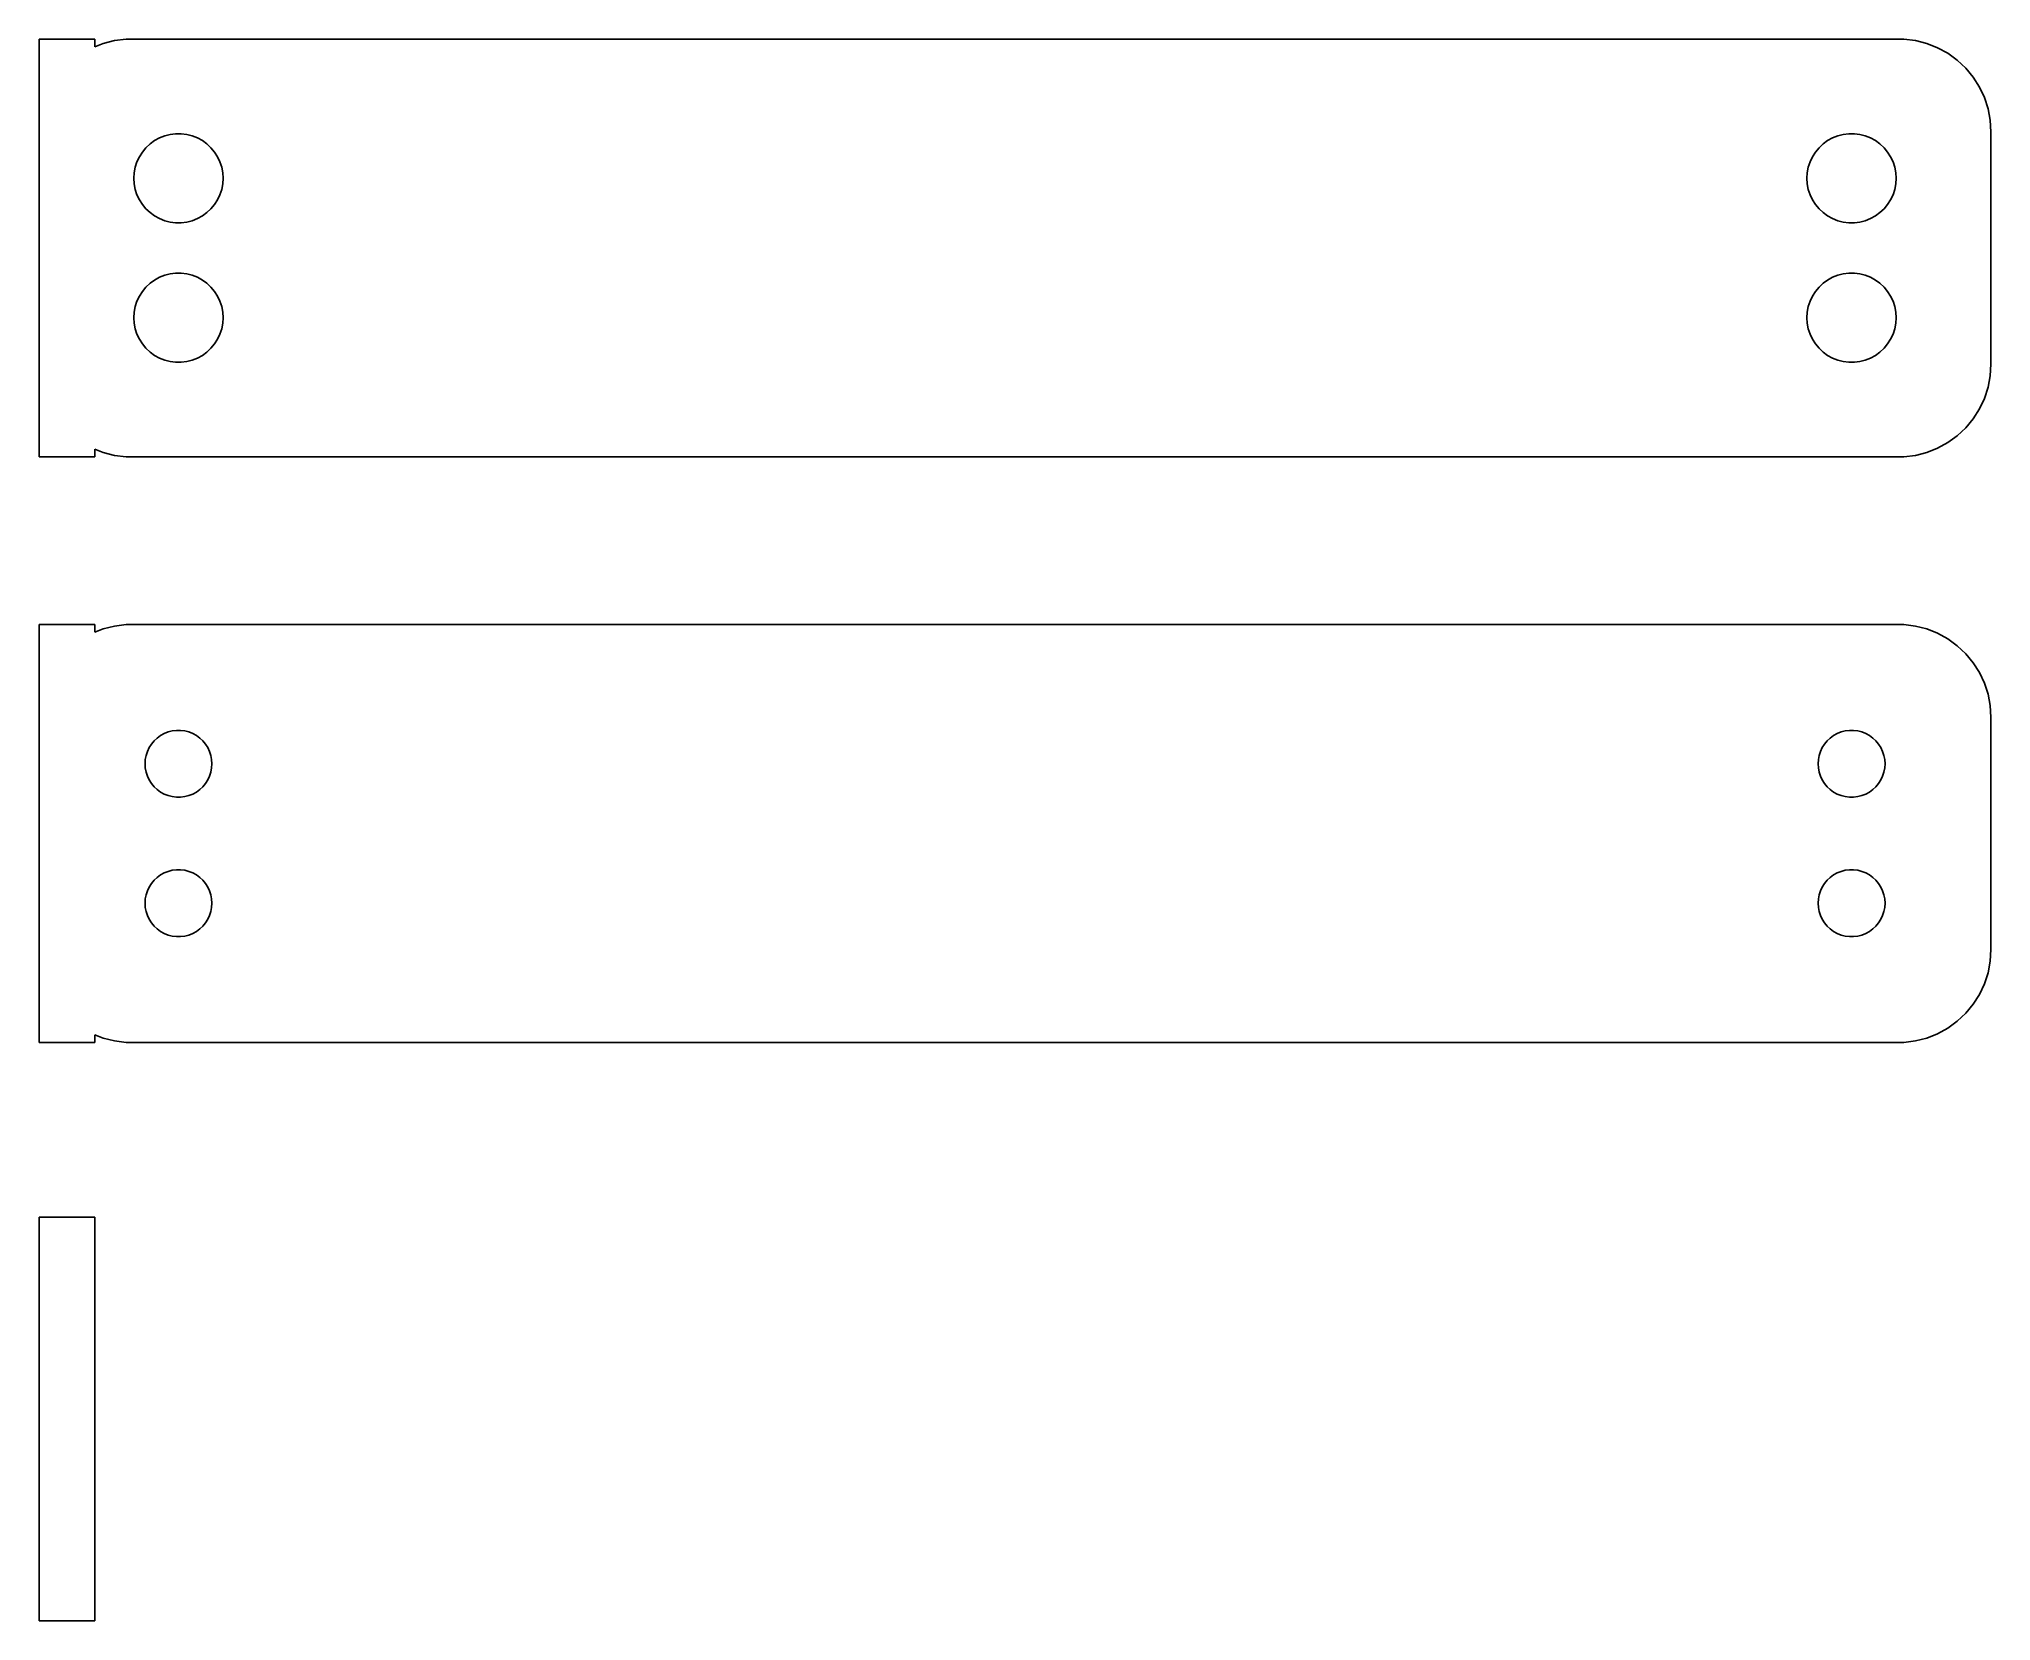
# Model space of a CAD drawing. Header units: metres. Extents: x -52 to 52, y -11 to 74.
import ezdxf

# ---------------------------------------------------------------- set-up
doc = ezdxf.new("R2010")
doc.units = ezdxf.units.M

msp = doc.modelspace()

# ---------------------------------------------------------------- linework, layer by layer
for p, q in [((-49.5, 74.2401), (-52.5, 74.2401)), ((-52.5, 74.2401), (-52.5, 51.7599)), ((-49.5, 73.8252), (-49.5, 74.2401)), ((-49.0451, 74.0053), (-49.5, 73.8252)), ((-48.4369, 74.1614), (-49.0451, 74.0053)), ((-47.8139, 74.2401), (-48.4369, 74.1614)), ((47.8139, 74.2401), (-47.8139, 74.2401)), ((48.4369, 74.1614), (47.8139, 74.2401)), ((49.0451, 74.0053), (48.4369, 74.1614)), ((49.6289, 73.7741), (49.0451, 74.0053)), ((50.1791, 73.4716), (49.6289, 73.7741)), ((50.6871, 73.1026), (50.1791, 73.4716)), ((51.1448, 72.6727), (50.6871, 73.1026)), ((51.5451, 72.1889), (51.1448, 72.6727)), ((51.8815, 71.6588), (51.5451, 72.1889)), ((52.1489, 71.0906), (51.8815, 71.6588)), ((52.3429, 70.4934), (52.1489, 71.0906)), ((52.4606, 69.8767), (52.3429, 70.4934)), ((52.5, 69.25), (52.4606, 69.8767)), ((-46.9416, 68.1607), (-46.7495, 68.3929)), ((-46.7495, 68.3929), (-46.5298, 68.5992)), ((-46.5298, 68.5992), (-46.286, 68.7764)), ((-46.286, 68.7764), (-46.0219, 68.9216)), ((-46.0219, 68.9216), (-45.7416, 69.0325)), ((-45.7416, 69.0325), (-45.4497, 69.1075)), ((-45.4497, 69.1075), (-45.1507, 69.1453)), ((-45.1507, 69.1453), (-44.8493, 69.1453)), ((-44.8493, 69.1453), (-44.5503, 69.1075)), ((-44.5503, 69.1075), (-44.2584, 69.0325)), ((-44.2584, 69.0325), (-43.9781, 68.9216)), ((-43.9781, 68.9216), (-43.714, 68.7764)), ((-43.714, 68.7764), (-43.4702, 68.5992)), ((-43.4702, 68.5992), (-43.2505, 68.3929)), ((-43.2505, 68.3929), (-43.0583, 68.1607)), ((43.0583, 68.1607), (43.2505, 68.3929)), ((43.2505, 68.3929), (43.4702, 68.5992)), ((43.4702, 68.5992), (43.714, 68.7764)), ((43.714, 68.7764), (43.9781, 68.9216)), ((43.9781, 68.9216), (44.2584, 69.0325)), ((44.2584, 69.0325), (44.5503, 69.1075)), ((44.5503, 69.1075), (44.8493, 69.1453)), ((44.8493, 69.1453), (45.1507, 69.1453)), ((45.1507, 69.1453), (45.4497, 69.1075)), ((45.4497, 69.1075), (45.7416, 69.0325)), ((45.7416, 69.0325), (46.0219, 68.9216)), ((46.0219, 68.9216), (46.286, 68.7764)), ((46.286, 68.7764), (46.5298, 68.5992)), ((46.5298, 68.5992), (46.7495, 68.3929)), ((46.7495, 68.3929), (46.9416, 68.1607)), ((52.5, 56.75), (52.5, 69.25)), ((-47.3811, 67.0508), (-47.3246, 67.3468)), ((-47.3246, 67.3468), (-47.2315, 67.6335)), ((-47.2315, 67.6335), (-47.1031, 67.9062)), ((-47.1031, 67.9062), (-46.9416, 68.1607)), ((-43.0583, 68.1607), (-42.8969, 67.9062)), ((-42.8969, 67.9062), (-42.7685, 67.6335)), ((-42.7685, 67.6335), (-42.6754, 67.3468)), ((-42.6754, 67.3468), (-42.6189, 67.0508)), ((42.6189, 67.0508), (42.6754, 67.3468)), ((42.6754, 67.3468), (42.7685, 67.6335)), ((42.7685, 67.6335), (42.8969, 67.9062)), ((42.8969, 67.9062), (43.0583, 68.1607)), ((46.9416, 68.1607), (47.1031, 67.9062)), ((47.1031, 67.9062), (47.2315, 67.6335)), ((47.2315, 67.6335), (47.3246, 67.3468)), ((47.3246, 67.3468), (47.3811, 67.0508)), ((-47.4, 66.75), (-47.3811, 67.0508)), ((-47.3811, 66.4492), (-47.4, 66.75)), ((-47.3246, 66.1531), (-47.3811, 66.4492)), ((-47.2315, 65.8665), (-47.3246, 66.1531)), ((-42.6754, 66.1531), (-42.7685, 65.8665)), ((-42.6189, 66.4492), (-42.6754, 66.1531)), ((-42.6189, 67.0508), (-42.6, 66.75)), ((-42.6, 66.75), (-42.6189, 66.4492)), ((42.6, 66.75), (42.6189, 67.0508)), ((42.6189, 66.4492), (42.6, 66.75)), ((42.6754, 66.1531), (42.6189, 66.4492)), ((42.7685, 65.8665), (42.6754, 66.1531)), ((47.3246, 66.1531), (47.2315, 65.8665)), ((47.3811, 66.4492), (47.3246, 66.1531)), ((47.3811, 67.0508), (47.4, 66.75)), ((47.4, 66.75), (47.3811, 66.4492)), ((-47.1031, 65.5938), (-47.2315, 65.8665)), ((-46.9416, 65.3393), (-47.1031, 65.5938)), ((-46.7495, 65.1071), (-46.9416, 65.3393)), ((-46.5298, 64.9008), (-46.7495, 65.1071)), ((-43.2505, 65.1071), (-43.4702, 64.9008)), ((-43.0583, 65.3393), (-43.2505, 65.1071)), ((-42.8969, 65.5938), (-43.0583, 65.3393)), ((-42.7685, 65.8665), (-42.8969, 65.5938)), ((42.8969, 65.5938), (42.7685, 65.8665)), ((43.0583, 65.3393), (42.8969, 65.5938)), ((43.2505, 65.1071), (43.0583, 65.3393)), ((43.4702, 64.9008), (43.2505, 65.1071)), ((46.7495, 65.1071), (46.5298, 64.9008)), ((46.9416, 65.3393), (46.7495, 65.1071)), ((47.1031, 65.5938), (46.9416, 65.3393)), ((47.2315, 65.8665), (47.1031, 65.5938)), ((-46.286, 64.7236), (-46.5298, 64.9008)), ((-46.0219, 64.5784), (-46.286, 64.7236)), ((-45.7416, 64.4675), (-46.0219, 64.5784)), ((-45.4497, 64.3925), (-45.7416, 64.4675)), ((-45.1507, 64.3547), (-45.4497, 64.3925)), ((-44.8493, 64.3547), (-45.1507, 64.3547)), ((-44.5503, 64.3925), (-44.8493, 64.3547)), ((-44.2584, 64.4675), (-44.5503, 64.3925)), ((-43.9781, 64.5784), (-44.2584, 64.4675)), ((-43.714, 64.7236), (-43.9781, 64.5784)), ((-43.4702, 64.9008), (-43.714, 64.7236)), ((43.714, 64.7236), (43.4702, 64.9008)), ((43.9781, 64.5784), (43.714, 64.7236)), ((44.2584, 64.4675), (43.9781, 64.5784)), ((44.5503, 64.3925), (44.2584, 64.4675)), ((44.8493, 64.3547), (44.5503, 64.3925)), ((45.1507, 64.3547), (44.8493, 64.3547)), ((45.4497, 64.3925), (45.1507, 64.3547)), ((45.7416, 64.4675), (45.4497, 64.3925)), ((46.0219, 64.5784), (45.7416, 64.4675)), ((46.286, 64.7236), (46.0219, 64.5784)), ((46.5298, 64.9008), (46.286, 64.7236)), ((-46.7495, 60.8929), (-46.5298, 61.0992)), ((-46.5298, 61.0992), (-46.286, 61.2764)), ((-46.286, 61.2764), (-46.0219, 61.4216)), ((-46.0219, 61.4216), (-45.7416, 61.5325)), ((-45.7416, 61.5325), (-45.4497, 61.6075)), ((-45.4497, 61.6075), (-45.1507, 61.6453)), ((-45.1507, 61.6453), (-44.8493, 61.6453)), ((-44.8493, 61.6453), (-44.5503, 61.6075)), ((-44.5503, 61.6075), (-44.2584, 61.5325)), ((-44.2584, 61.5325), (-43.9781, 61.4216)), ((-43.9781, 61.4216), (-43.714, 61.2764)), ((-43.714, 61.2764), (-43.4702, 61.0992)), ((-43.4702, 61.0992), (-43.2505, 60.8929)), ((43.2505, 60.8929), (43.4702, 61.0992)), ((43.4702, 61.0992), (43.714, 61.2764)), ((43.714, 61.2764), (43.9781, 61.4216)), ((43.9781, 61.4216), (44.2584, 61.5325)), ((44.2584, 61.5325), (44.5503, 61.6075)), ((44.5503, 61.6075), (44.8493, 61.6453)), ((44.8493, 61.6453), (45.1507, 61.6453)), ((45.1507, 61.6453), (45.4497, 61.6075)), ((45.4497, 61.6075), (45.7416, 61.5325)), ((45.7416, 61.5325), (46.0219, 61.4216)), ((46.0219, 61.4216), (46.286, 61.2764)), ((46.286, 61.2764), (46.5298, 61.0992)), ((46.5298, 61.0992), (46.7495, 60.8929)), ((-47.3246, 59.8469), (-47.2315, 60.1335)), ((-47.2315, 60.1335), (-47.1031, 60.4062)), ((-47.1031, 60.4062), (-46.9416, 60.6607)), ((-46.9416, 60.6607), (-46.7495, 60.8929)), ((-43.2505, 60.8929), (-43.0583, 60.6607)), ((-43.0583, 60.6607), (-42.8969, 60.4062)), ((-42.8969, 60.4062), (-42.7685, 60.1335)), ((-42.7685, 60.1335), (-42.6754, 59.8469)), ((42.6754, 59.8469), (42.7685, 60.1335)), ((42.7685, 60.1335), (42.8969, 60.4062)), ((42.8969, 60.4062), (43.0583, 60.6607)), ((43.0583, 60.6607), (43.2505, 60.8929)), ((46.7495, 60.8929), (46.9416, 60.6607)), ((46.9416, 60.6607), (47.1031, 60.4062)), ((47.1031, 60.4062), (47.2315, 60.1335)), ((47.2315, 60.1335), (47.3246, 59.8469)), ((-47.4, 59.25), (-47.3811, 59.5508)), ((-47.3811, 58.9492), (-47.4, 59.25)), ((-47.3811, 59.5508), (-47.3246, 59.8469)), ((-47.3246, 58.6532), (-47.3811, 58.9492)), ((-42.6754, 59.8469), (-42.6189, 59.5508)), ((-42.6189, 58.9492), (-42.6754, 58.6532)), ((-42.6189, 59.5508), (-42.6, 59.25)), ((-42.6, 59.25), (-42.6189, 58.9492)), ((42.6, 59.25), (42.6189, 59.5508)), ((42.6189, 58.9492), (42.6, 59.25)), ((42.6189, 59.5508), (42.6754, 59.8469)), ((42.6754, 58.6532), (42.6189, 58.9492)), ((47.3246, 59.8469), (47.3811, 59.5508)), ((47.3811, 58.9492), (47.3246, 58.6532)), ((47.3811, 59.5508), (47.4, 59.25)), ((47.4, 59.25), (47.3811, 58.9492)), ((-47.2315, 58.3665), (-47.3246, 58.6532)), ((-47.1031, 58.0938), (-47.2315, 58.3665)), ((-46.9416, 57.8393), (-47.1031, 58.0938)), ((-46.7495, 57.6071), (-46.9416, 57.8393)), ((-43.0583, 57.8393), (-43.2505, 57.6071)), ((-42.8969, 58.0938), (-43.0583, 57.8393)), ((-42.7685, 58.3665), (-42.8969, 58.0938)), ((-42.6754, 58.6532), (-42.7685, 58.3665)), ((42.7685, 58.3665), (42.6754, 58.6532)), ((42.8969, 58.0938), (42.7685, 58.3665)), ((43.0583, 57.8393), (42.8969, 58.0938)), ((43.2505, 57.6071), (43.0583, 57.8393)), ((46.9416, 57.8393), (46.7495, 57.6071)), ((47.1031, 58.0938), (46.9416, 57.8393)), ((47.2315, 58.3665), (47.1031, 58.0938)), ((47.3246, 58.6532), (47.2315, 58.3665)), ((-46.5298, 57.4008), (-46.7495, 57.6071)), ((-46.286, 57.2236), (-46.5298, 57.4008)), ((-46.0219, 57.0784), (-46.286, 57.2236)), ((-45.7416, 56.9675), (-46.0219, 57.0784)), ((-45.4497, 56.8925), (-45.7416, 56.9675)), ((-45.1507, 56.8547), (-45.4497, 56.8925)), ((-44.8493, 56.8547), (-45.1507, 56.8547)), ((-44.5503, 56.8925), (-44.8493, 56.8547)), ((-44.2584, 56.9675), (-44.5503, 56.8925)), ((-43.9781, 57.0784), (-44.2584, 56.9675)), ((-43.714, 57.2236), (-43.9781, 57.0784)), ((-43.4702, 57.4008), (-43.714, 57.2236)), ((-43.2505, 57.6071), (-43.4702, 57.4008)), ((43.4702, 57.4008), (43.2505, 57.6071)), ((43.714, 57.2236), (43.4702, 57.4008)), ((43.9781, 57.0784), (43.714, 57.2236)), ((44.2584, 56.9675), (43.9781, 57.0784)), ((44.5503, 56.8925), (44.2584, 56.9675)), ((44.8493, 56.8547), (44.5503, 56.8925)), ((45.1507, 56.8547), (44.8493, 56.8547)), ((45.4497, 56.8925), (45.1507, 56.8547)), ((45.7416, 56.9675), (45.4497, 56.8925)), ((46.0219, 57.0784), (45.7416, 56.9675)), ((46.286, 57.2236), (46.0219, 57.0784)), ((46.5298, 57.4008), (46.286, 57.2236)), ((46.7495, 57.6071), (46.5298, 57.4008)), ((52.4606, 56.1233), (52.5, 56.75)), ((52.3429, 55.5066), (52.4606, 56.1233)), ((51.8815, 54.3412), (52.1489, 54.9094)), ((52.1489, 54.9094), (52.3429, 55.5066)), ((51.1448, 53.3273), (51.5451, 53.8111)), ((51.5451, 53.8111), (51.8815, 54.3412)), ((49.6289, 52.2259), (50.1791, 52.5284)), ((50.1791, 52.5284), (50.6871, 52.8974)), ((50.6871, 52.8974), (51.1448, 53.3273)), ((-52.5, 51.7599), (-49.5, 51.7599)), ((-49.5, 52.1748), (-49.0451, 51.9947)), ((-49.5, 51.7599), (-49.5, 52.1748)), ((-49.0451, 51.9947), (-48.4369, 51.8386)), ((-48.4369, 51.8386), (-47.8139, 51.7599)), ((-47.8139, 51.7599), (47.8139, 51.7599)), ((47.8139, 51.7599), (48.4369, 51.8386)), ((48.4369, 51.8386), (49.0451, 51.9947)), ((49.0451, 51.9947), (49.6289, 52.2259)), ((-49.5, 42.7401), (-52.5, 42.7401)), ((-52.5, 42.7401), (-52.5, 20.2599)), ((-49.5, 42.3252), (-49.5, 42.7401)), ((-49.0451, 42.5053), (-49.5, 42.3252)), ((-48.4369, 42.6614), (-49.0451, 42.5053)), ((-47.8139, 42.7401), (-48.4369, 42.6614)), ((47.8139, 42.7401), (-47.8139, 42.7401)), ((48.4369, 42.6614), (47.8139, 42.7401)), ((49.0451, 42.5053), (48.4369, 42.6614)), ((49.6289, 42.2741), (49.0451, 42.5053)), ((50.1791, 41.9716), (49.6289, 42.2741)), ((50.6871, 41.6026), (50.1791, 41.9716)), ((51.1448, 41.1727), (50.6871, 41.6026)), ((51.5451, 40.6889), (51.1448, 41.1727)), ((51.8815, 40.1588), (51.5451, 40.6889)), ((52.1489, 39.5906), (51.8815, 40.1588)), ((52.3429, 38.9934), (52.1489, 39.5906)), ((52.4606, 38.3767), (52.3429, 38.9934)), ((52.5, 37.75), (52.4606, 38.3767)), ((-46.1474, 36.6369), (-45.9645, 36.7698)), ((-45.9645, 36.7698), (-45.7664, 36.8787)), ((-45.7664, 36.8787), (-45.5562, 36.9619)), ((-45.5562, 36.9619), (-45.3373, 37.0181)), ((-45.3373, 37.0181), (-45.113, 37.0464)), ((-45.113, 37.0464), (-44.887, 37.0464)), ((-44.887, 37.0464), (-44.6627, 37.0181)), ((-44.6627, 37.0181), (-44.4438, 36.9619)), ((-44.4438, 36.9619), (-44.2336, 36.8787)), ((-44.2336, 36.8787), (-44.0355, 36.7698)), ((-44.0355, 36.7698), (-43.8526, 36.6369)), ((43.8526, 36.6369), (44.0355, 36.7698)), ((44.0355, 36.7698), (44.2336, 36.8787)), ((44.2336, 36.8787), (44.4438, 36.9619)), ((44.4438, 36.9619), (44.6627, 37.0181)), ((44.6627, 37.0181), (44.887, 37.0464)), ((44.887, 37.0464), (45.113, 37.0464)), ((45.113, 37.0464), (45.3373, 37.0181)), ((45.3373, 37.0181), (45.5562, 36.9619)), ((45.5562, 36.9619), (45.7664, 36.8787)), ((45.7664, 36.8787), (45.9645, 36.7698)), ((45.9645, 36.7698), (46.1474, 36.6369)), ((52.5, 25.25), (52.5, 37.75)), ((-46.7434, 35.6976), (-46.6736, 35.9126)), ((-46.6736, 35.9126), (-46.5773, 36.1171)), ((-46.5773, 36.1171), (-46.4562, 36.308)), ((-46.4562, 36.308), (-46.3121, 36.4822)), ((-46.3121, 36.4822), (-46.1474, 36.6369)), ((-43.8526, 36.6369), (-43.6879, 36.4822)), ((-43.6879, 36.4822), (-43.5438, 36.308)), ((-43.5438, 36.308), (-43.4226, 36.1171)), ((-43.4226, 36.1171), (-43.3264, 35.9126)), ((-43.3264, 35.9126), (-43.2565, 35.6976)), ((43.2565, 35.6976), (43.3264, 35.9126)), ((43.3264, 35.9126), (43.4226, 36.1171)), ((43.4226, 36.1171), (43.5438, 36.308)), ((43.5438, 36.308), (43.6879, 36.4822)), ((43.6879, 36.4822), (43.8526, 36.6369)), ((46.1474, 36.6369), (46.3121, 36.4822)), ((46.3121, 36.4822), (46.4562, 36.308)), ((46.4562, 36.308), (46.5773, 36.1171)), ((46.5773, 36.1171), (46.6736, 35.9126)), ((46.6736, 35.9126), (46.7434, 35.6976)), ((-46.8, 35.25), (-46.7858, 35.4756)), ((-46.7858, 35.0244), (-46.8, 35.25)), ((-46.7858, 35.4756), (-46.7434, 35.6976)), ((-46.7434, 34.8024), (-46.7858, 35.0244)), ((-46.6736, 34.5874), (-46.7434, 34.8024)), ((-43.2565, 34.8024), (-43.3264, 34.5874)), ((-43.2565, 35.6976), (-43.2142, 35.4756)), ((-43.2142, 35.0244), (-43.2565, 34.8024)), ((-43.2142, 35.4756), (-43.2, 35.25)), ((-43.2, 35.25), (-43.2142, 35.0244)), ((43.2, 35.25), (43.2142, 35.4756)), ((43.2142, 35.0244), (43.2, 35.25)), ((43.2142, 35.4756), (43.2565, 35.6976)), ((43.2565, 34.8024), (43.2142, 35.0244)), ((43.3264, 34.5874), (43.2565, 34.8024)), ((46.7434, 34.8024), (46.6736, 34.5874)), ((46.7434, 35.6976), (46.7858, 35.4756)), ((46.7858, 35.0244), (46.7434, 34.8024)), ((46.7858, 35.4756), (46.8, 35.25)), ((46.8, 35.25), (46.7858, 35.0244)), ((-46.5773, 34.3828), (-46.6736, 34.5874)), ((-46.4562, 34.192), (-46.5773, 34.3828)), ((-46.3121, 34.0178), (-46.4562, 34.192)), ((-46.1474, 33.8631), (-46.3121, 34.0178)), ((-45.9645, 33.7302), (-46.1474, 33.8631)), ((-45.7664, 33.6213), (-45.9645, 33.7302)), ((-45.5562, 33.5381), (-45.7664, 33.6213)), ((-44.2336, 33.6213), (-44.4438, 33.5381)), ((-44.0355, 33.7302), (-44.2336, 33.6213)), ((-43.8526, 33.8631), (-44.0355, 33.7302)), ((-43.6879, 34.0178), (-43.8526, 33.8631)), ((-43.5438, 34.192), (-43.6879, 34.0178)), ((-43.4226, 34.3828), (-43.5438, 34.192)), ((-43.3264, 34.5874), (-43.4226, 34.3828)), ((43.4226, 34.3828), (43.3264, 34.5874)), ((43.5438, 34.192), (43.4226, 34.3828)), ((43.6879, 34.0178), (43.5438, 34.192)), ((43.8526, 33.8631), (43.6879, 34.0178)), ((44.0355, 33.7302), (43.8526, 33.8631)), ((44.2336, 33.6213), (44.0355, 33.7302)), ((44.4438, 33.5381), (44.2336, 33.6213)), ((45.7664, 33.6213), (45.5562, 33.5381)), ((45.9645, 33.7302), (45.7664, 33.6213)), ((46.1474, 33.8631), (45.9645, 33.7302)), ((46.3121, 34.0178), (46.1474, 33.8631)), ((46.4562, 34.192), (46.3121, 34.0178)), ((46.5773, 34.3828), (46.4562, 34.192)), ((46.6736, 34.5874), (46.5773, 34.3828)), ((-45.3373, 33.4819), (-45.5562, 33.5381)), ((-45.113, 33.4536), (-45.3373, 33.4819)), ((-44.887, 33.4536), (-45.113, 33.4536)), ((-44.6627, 33.4819), (-44.887, 33.4536)), ((-44.4438, 33.5381), (-44.6627, 33.4819)), ((44.6627, 33.4819), (44.4438, 33.5381)), ((44.887, 33.4536), (44.6627, 33.4819)), ((45.113, 33.4536), (44.887, 33.4536)), ((45.3373, 33.4819), (45.113, 33.4536)), ((45.5562, 33.5381), (45.3373, 33.4819)), ((-45.7664, 29.3787), (-45.5562, 29.4619)), ((-45.5562, 29.4619), (-45.3373, 29.5181)), ((-45.3373, 29.5181), (-45.113, 29.5464)), ((-45.113, 29.5464), (-44.887, 29.5464)), ((-44.887, 29.5464), (-44.6627, 29.5181)), ((-44.6627, 29.5181), (-44.4438, 29.4619)), ((-44.4438, 29.4619), (-44.2336, 29.3787)), ((44.2336, 29.3787), (44.4438, 29.4619)), ((44.4438, 29.4619), (44.6627, 29.5181)), ((44.6627, 29.5181), (44.887, 29.5464)), ((44.887, 29.5464), (45.113, 29.5464)), ((45.113, 29.5464), (45.3373, 29.5181)), ((45.3373, 29.5181), (45.5562, 29.4619)), ((45.5562, 29.4619), (45.7664, 29.3787)), ((-46.7434, 28.1976), (-46.6736, 28.4126)), ((-46.6736, 28.4126), (-46.5773, 28.6172)), ((-46.5773, 28.6172), (-46.4562, 28.808)), ((-46.4562, 28.808), (-46.3121, 28.9822)), ((-46.3121, 28.9822), (-46.1474, 29.1369)), ((-46.1474, 29.1369), (-45.9645, 29.2698)), ((-45.9645, 29.2698), (-45.7664, 29.3787)), ((-44.2336, 29.3787), (-44.0355, 29.2698)), ((-44.0355, 29.2698), (-43.8526, 29.1369)), ((-43.8526, 29.1369), (-43.6879, 28.9822)), ((-43.6879, 28.9822), (-43.5438, 28.808)), ((-43.5438, 28.808), (-43.4226, 28.6172)), ((-43.4226, 28.6172), (-43.3264, 28.4126)), ((-43.3264, 28.4126), (-43.2565, 28.1976)), ((43.2565, 28.1976), (43.3264, 28.4126)), ((43.3264, 28.4126), (43.4226, 28.6172)), ((43.4226, 28.6172), (43.5438, 28.808)), ((43.5438, 28.808), (43.6879, 28.9822)), ((43.6879, 28.9822), (43.8526, 29.1369)), ((43.8526, 29.1369), (44.0355, 29.2698)), ((44.0355, 29.2698), (44.2336, 29.3787)), ((45.7664, 29.3787), (45.9645, 29.2698)), ((45.9645, 29.2698), (46.1474, 29.1369)), ((46.1474, 29.1369), (46.3121, 28.9822)), ((46.3121, 28.9822), (46.4562, 28.808)), ((46.4562, 28.808), (46.5773, 28.6172)), ((46.5773, 28.6172), (46.6736, 28.4126)), ((46.6736, 28.4126), (46.7434, 28.1976)), ((-46.8, 27.75), (-46.7858, 27.9756)), ((-46.7858, 27.5244), (-46.8, 27.75)), ((-46.7858, 27.9756), (-46.7434, 28.1976)), ((-46.7434, 27.3024), (-46.7858, 27.5244)), ((-46.6736, 27.0874), (-46.7434, 27.3024)), ((-43.2565, 27.3024), (-43.3264, 27.0874)), ((-43.2565, 28.1976), (-43.2142, 27.9756)), ((-43.2142, 27.5244), (-43.2565, 27.3024)), ((-43.2142, 27.9756), (-43.2, 27.75)), ((-43.2, 27.75), (-43.2142, 27.5244)), ((43.2, 27.75), (43.2142, 27.9756)), ((43.2142, 27.5244), (43.2, 27.75)), ((43.2142, 27.9756), (43.2565, 28.1976)), ((43.2565, 27.3024), (43.2142, 27.5244)), ((43.3264, 27.0874), (43.2565, 27.3024)), ((46.7434, 27.3024), (46.6736, 27.0874)), ((46.7434, 28.1976), (46.7858, 27.9756)), ((46.7858, 27.5244), (46.7434, 27.3024)), ((46.7858, 27.9756), (46.8, 27.75)), ((46.8, 27.75), (46.7858, 27.5244)), ((-46.5773, 26.8829), (-46.6736, 27.0874)), ((-46.4562, 26.692), (-46.5773, 26.8829)), ((-46.3121, 26.5178), (-46.4562, 26.692)), ((-46.1474, 26.3631), (-46.3121, 26.5178)), ((-45.9645, 26.2302), (-46.1474, 26.3631)), ((-43.8526, 26.3631), (-44.0355, 26.2302)), ((-43.6879, 26.5178), (-43.8526, 26.3631)), ((-43.5438, 26.692), (-43.6879, 26.5178)), ((-43.4226, 26.8829), (-43.5438, 26.692)), ((-43.3264, 27.0874), (-43.4226, 26.8829)), ((43.4226, 26.8829), (43.3264, 27.0874)), ((43.5438, 26.692), (43.4226, 26.8829)), ((43.6879, 26.5178), (43.5438, 26.692)), ((43.8526, 26.3631), (43.6879, 26.5178)), ((44.0355, 26.2302), (43.8526, 26.3631)), ((46.1474, 26.3631), (45.9645, 26.2302)), ((46.3121, 26.5178), (46.1474, 26.3631)), ((46.4562, 26.692), (46.3121, 26.5178)), ((46.5773, 26.8829), (46.4562, 26.692)), ((46.6736, 27.0874), (46.5773, 26.8829)), ((-45.7664, 26.1213), (-45.9645, 26.2302)), ((-45.5562, 26.0381), (-45.7664, 26.1213)), ((-45.3373, 25.9819), (-45.5562, 26.0381)), ((-45.113, 25.9536), (-45.3373, 25.9819)), ((-44.887, 25.9536), (-45.113, 25.9536)), ((-44.6627, 25.9819), (-44.887, 25.9536)), ((-44.4438, 26.0381), (-44.6627, 25.9819)), ((-44.2336, 26.1213), (-44.4438, 26.0381)), ((-44.0355, 26.2302), (-44.2336, 26.1213)), ((44.2336, 26.1213), (44.0355, 26.2302)), ((44.4438, 26.0381), (44.2336, 26.1213)), ((44.6627, 25.9819), (44.4438, 26.0381)), ((44.887, 25.9536), (44.6627, 25.9819)), ((45.113, 25.9536), (44.887, 25.9536)), ((45.3373, 25.9819), (45.113, 25.9536)), ((45.5562, 26.0381), (45.3373, 25.9819)), ((45.7664, 26.1213), (45.5562, 26.0381)), ((45.9645, 26.2302), (45.7664, 26.1213)), ((52.4606, 24.6233), (52.5, 25.25)), ((52.3429, 24.0066), (52.4606, 24.6233)), ((51.8815, 22.8412), (52.1489, 23.4094)), ((52.1489, 23.4094), (52.3429, 24.0066)), ((51.1448, 21.8273), (51.5451, 22.3111)), ((51.5451, 22.3111), (51.8815, 22.8412)), ((49.6289, 20.7259), (50.1791, 21.0284)), ((50.1791, 21.0284), (50.6871, 21.3974)), ((50.6871, 21.3974), (51.1448, 21.8273)), ((-52.5, 20.2599), (-49.5, 20.2599)), ((-49.5, 20.6748), (-49.0451, 20.4947)), ((-49.5, 20.2599), (-49.5, 20.6748)), ((-49.0451, 20.4947), (-48.4369, 20.3386)), ((-48.4369, 20.3386), (-47.8139, 20.2599)), ((-47.8139, 20.2599), (47.8139, 20.2599)), ((47.8139, 20.2599), (48.4369, 20.3386)), ((48.4369, 20.3386), (49.0451, 20.4947)), ((49.0451, 20.4947), (49.6289, 20.7259)), ((-49.5, 10.8648), (-52.5, 10.8648)), ((-52.5, 10.8648), (-52.5, -10.8648)), ((-49.5, -10.8648), (-49.5, 10.8648)), ((-52.5, -10.8648), (-49.5, -10.8648))]:
    msp.add_line(p, q)

doc.saveas('drawing.dxf')
